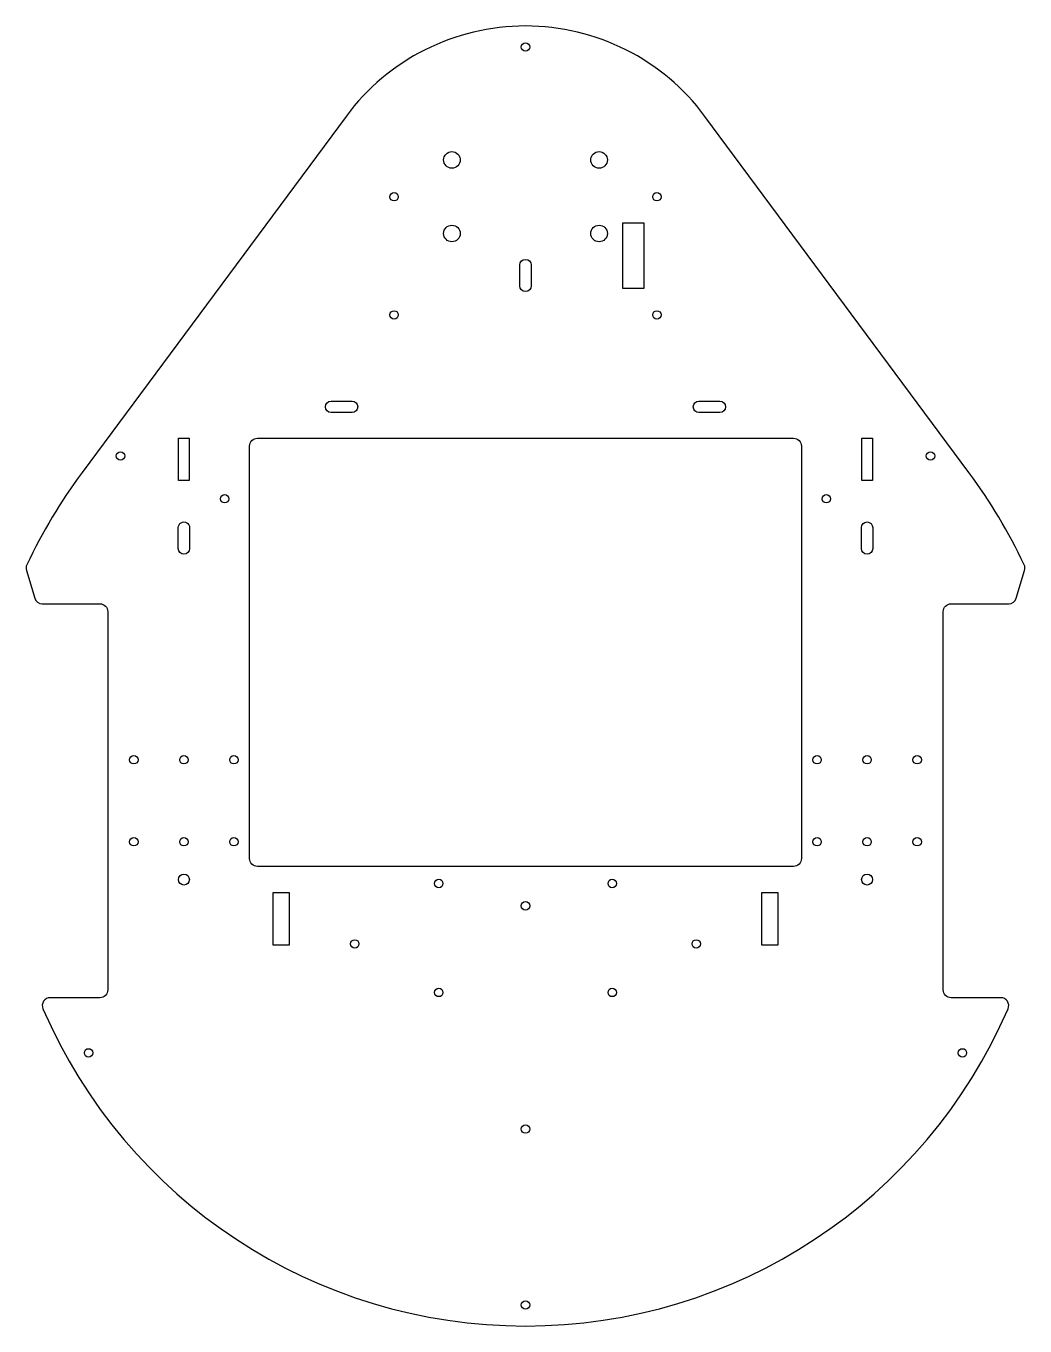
# Model space of a CAD drawing. Header units: millimetres. Extents: x -190 to 190, y -200 to 295.
import ezdxf

# ---------------------------------------------------------------- set-up
doc = ezdxf.new("R2010")
doc.units = ezdxf.units.MM
doc.layers.get('0').update_dxf_attribs({"linetype": 'CONTINUOUS'})

msp = doc.modelspace()

# ---------------------------------------------------------------- linework, layer by layer
for points in [[(189.97, 87.71, 0.185535), (189.8, 89.86, 0.04889), (168.75, 125), (68.3, 260.6, 0.503718), (-68.3, 260.6), (-168.75, 125, 0.04889), (-189.8, 89.86, 0.185535), (-189.97, 87.71), (-186.79, 77.14, 0.331156), (-183.92, 75), (-162, 75, -0.414214), (-159, 72), (-159, -72, -0.414214), (-162, -75), (-180.9, -75, 0.539146), (-183.66, -79.19, 0.65782), (183.66, -79.19, 0.539146), (180.9, -75), (162, -75, -0.414214), (159, -72), (159, 72, -0.414214), (162, 75), (183.92, 75, 0.331156), (186.79, 77.14)], [(2.15, 204), (2.15, 196, -1), (-2.15, 196), (-2.15, 204, -1)], [(-66, 147.85), (-74, 147.85, -1), (-74, 152.15), (-66, 152.15, -1)], [(74, 147.85), (66, 147.85, -1), (66, 152.15), (74, 152.15, -1)], [(102, -25), (-102, -25, -0.414214), (-105, -22), (-105, 135, -0.414214), (-102, 138), (102, 138, -0.414214), (105, 135), (105, -22, -0.414214)], [(-132.15, 96), (-132.15, 104, -1.000387), (-127.85, 104), (-127.85, 96, -1)], [(132.15, 104), (132.15, 96, -1), (127.85, 96), (127.85, 104, -1)]]:
    msp.add_lwpolyline(points, format="xyb", close=True)
for points in [[(45, 220), (45, 195), (37, 195), (37, 220)], [(-132, 138), (-128, 138), (-128, 122), (-132, 122)], [(128, 138), (132, 138), (132, 122), (128, 122)], [(-90, -55), (-96, -55), (-96, -35), (-90, -35)], [(96, -55), (90, -55), (90, -35), (96, -35)]]:
    msp.add_lwpolyline(points, close=True)
for centre, radius in [((0, 287), 1.6), ((-28, 244), 3.15), ((28, 244), 3.15), ((-50, 230), 1.6), ((50, 230), 1.6), ((-28, 216), 3.15), ((28, 216), 3.15), ((-50, 185), 1.6), ((50, 185), 1.6), ((-154.14, 131.28), 1.6), ((154.14, 131.28), 1.6), ((-114.5, 115), 1.6), ((114.5, 115), 1.6), ((-149.05, 15.6), 1.6), ((-130, 15.6), 1.6), ((-110.95, 15.6), 1.6), ((110.95, 15.6), 1.6), ((130, 15.6), 1.6), ((149.05, 15.6), 1.6), ((-149.05, -15.6), 1.6), ((-130, -15.6), 1.6), ((-110.95, -15.6), 1.6), ((110.95, -15.6), 1.6), ((130, -15.6), 1.6), ((149.05, -15.6), 1.6), ((-130, -30), 2.1), ((130, -30), 2.1), ((-33, -31.5), 1.6), ((33, -31.5), 1.6), ((0, -40), 1.6), ((-65, -54.5), 1.6), ((65, -54.5), 1.6), ((-33, -73), 1.6), ((33, -73), 1.6), ((-166.28, -96), 1.6), ((166.28, -96), 1.6), ((0, -125), 1.6), ((0, -192), 1.6)]:
    msp.add_circle(centre, radius)

doc.saveas('drawing.dxf')
